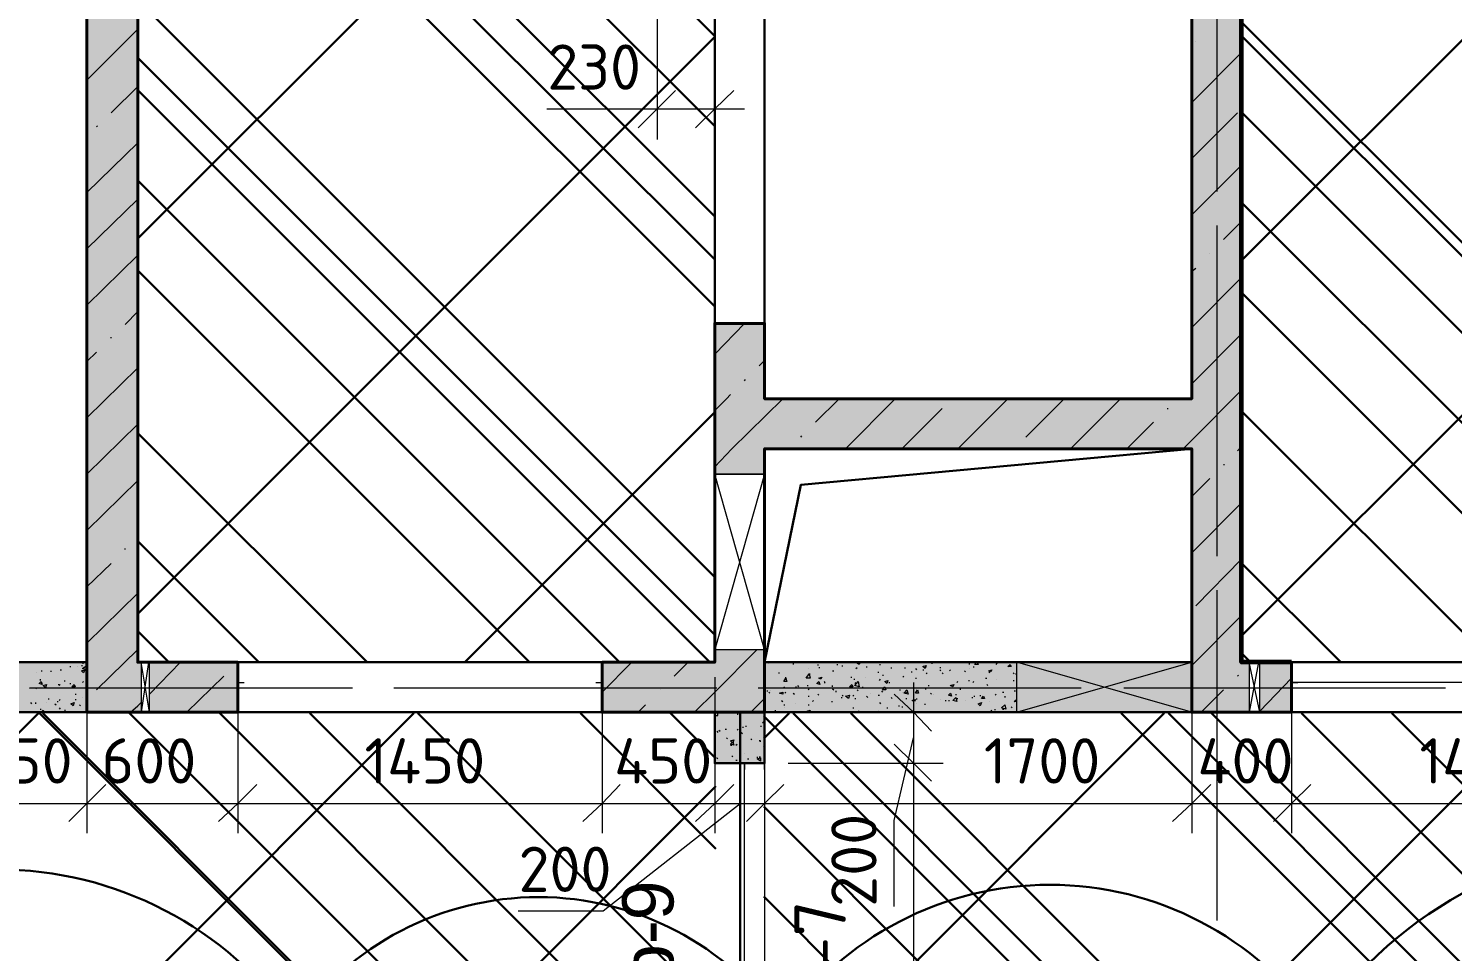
# Model space of a CAD drawing. Header units: millimetres. Extents: x -84737 to 172119, y -43083 to 59399.
# Drawn here: x 119569 to 125243, y 45395 to 49072 of the extents above; entities that cross this region are included whole.
import ezdxf

# ---------------------------------------------------------------- set-up
doc = ezdxf.new("R2010")
doc.units = ezdxf.units.MM
for name, color, linetype, lineweight in [('11) Плинтус ПЛ-2', 70, 'Continuous', 30), ('17) Краска СТ-3.1 стена', 6, 'Continuous', 60), ('19) Краска ПТ-5 потолок', 161, 'Continuous', 30), ('20) Шпакл. баз. фин Стена', 40, 'Continuous', 60), ('22) Шпакл. баз. фин. Потолок', 102, 'Continuous', 30), ('3) Плинутс ПЛ-1', 6, 'Continuous', 30), ('5) Затарка материала', 160, 'Continuous', 30), ('6) Уборка мусора', 20, 'Continuous', 30)]:
    doc.layers.add(name, color=color, linetype=linetype, lineweight=lineweight)
doc.layers.add('PDF _Геометрия', color=7, linetype='Continuous')
doc.layers.add('PDF _Текст', color=7, linetype='Continuous')
doc.layers.add('PDF _Сплошная заливка', color=7, linetype='Continuous', true_color=0xffffff)
doc.styles.add('PDF GOSTCommon', font='arial.ttf')
doc.styles.add('PDF ISOCPEUR', font='isocpeur.ttf')

msp = doc.modelspace()

# ---------------------------------------------------------------- hatches: boundary and pattern name
at = {"layer": '19) Краска ПТ-5 потолок'}
h = msp.add_hatch(dxfattribs=at)
h.set_pattern_fill('ANSI34', color=256, scale=80, angle=90)
h.paths.add_polyline_path([(126904.9, 53844.8), (124403.2, 53844.8), (124403.2, 50445.6), (124403.2, 46547), (126904.9, 46547)])
h = msp.add_hatch(dxfattribs=at)
h.set_pattern_fill('ANSI34', color=256, scale=80, angle=90)
h.paths.add_polyline_path([(122075, 50246.7), (120005, 50246.7), (120005, 46547), (122303.6, 46547), (122303.6, 49264.6), (122075, 49264.6)])
h = msp.add_hatch(dxfattribs=at)
h.set_pattern_fill('ANSI34', color=256, scale=80, angle=90)
h.paths.add_polyline_path([(109621.7, 46343.9), (98001.6, 46343.9), (98001.6, 44426.3), (100380.7, 44426.3), (100380.7, 43846.3), (109621.7, 43846.3)])
h.paths.add_polyline_path([(114379.8, 46343.9), (112098.1, 46343.9), (109621.7, 46343.9), (109621.7, 42847.3), (114379.8, 42847.3)])
h.paths.add_polyline_path([(122308.6, 46343.9), (114379.8, 46343.9), (114379.8, 43846.3), (122308.6, 43846.3)])
h.paths.add_polyline_path([(114802.6, 49046.7), (112098.1, 49044.7), (112098.1, 46343.9), (114802.6, 46345.9)])
h.paths.add_polyline_path([(133652.4, 46343.9), (127578.9, 46343.9), (122499.1, 46343.9), (122499.1, 43846.3), (133652.4, 43846.3)])
h.paths.add_polyline_path([(129055.3, 48363.1), (129052, 48363.1), (129052, 49044.7), (127578.9, 49044.7), (127578.9, 46343.9), (129055.3, 46343.9)])
at = {"layer": '22) Шпакл. баз. фин. Потолок'}
h = msp.add_hatch(dxfattribs=at)
h.set_pattern_fill('ANSI37', color=256, scale=333)
h.paths.add_polyline_path([(126904.9, 53844.8), (124403.2, 53844.8), (124403.2, 50445.6), (124403.2, 46547), (126904.9, 46547)])
h = msp.add_hatch(dxfattribs=at)
h.set_pattern_fill('ANSI37', color=256, scale=333)
h.paths.add_polyline_path([(122075, 50246.7), (120005, 50246.7), (120005, 46547), (122303.6, 46547), (122303.6, 49264.6), (122075, 49264.6)])
h = msp.add_hatch(dxfattribs=at)
h.set_pattern_fill('ANSI37', color=256, scale=333)
h.paths.add_polyline_path([(109621.7, 46343.9), (98001.6, 46343.9), (98001.6, 44426.3), (100380.7, 44426.3), (100380.7, 43846.3), (109621.7, 43846.3)])
h.paths.add_polyline_path([(114379.8, 46343.9), (112098.1, 46343.9), (109621.7, 46343.9), (109621.7, 42847.3), (114379.8, 42847.3)])
h.paths.add_polyline_path([(122308.6, 46343.9), (114379.8, 46343.9), (114379.8, 43846.3), (122308.6, 43846.3)])
h.paths.add_polyline_path([(114802.6, 49046.7), (112098.1, 49044.7), (112098.1, 46343.9), (114802.6, 46345.9)])
h.paths.add_polyline_path([(133652.4, 46343.9), (127578.9, 46343.9), (122499.1, 46343.9), (122499.1, 43846.3), (133652.4, 43846.3)])
h.paths.add_polyline_path([(129055.3, 48363.1), (129052, 48363.1), (129052, 49044.7), (127578.9, 49044.7), (127578.9, 46343.9), (129055.3, 46343.9)])
at = {"layer": 'PDF _Сплошная заливка', "transparency": 33554559}
h = msp.add_hatch(color=256, dxfattribs=at)
h.paths.add_polyline_path([(122303.6, 49247.7), (122502.5, 49247.7), (122502.5, 50445.6), (122303.6, 50445.6)])
h.paths.add_polyline_path([(122502.5, 47897.3), (122303.6, 47897.3), (122303.6, 47596.8), (122502.5, 47596.8)])
h = msp.add_hatch(color=256, dxfattribs=at)
h.paths.add_polyline_path([(122303.6, 47296.3), (122502.5, 47296.3), (122502.5, 47397.8), (122303.6, 47397.8)])
h.paths.add_polyline_path([(122502.5, 46597.8), (122303.6, 46597.8), (122303.6, 46348), (122502.5, 46348)])
h = msp.add_hatch(color=256, dxfattribs=at)
h.paths.add_polyline_path([(118303.4, 46348), (118303.4, 46547), (118104.4, 46547), (118104.4, 46348)])
h.paths.add_polyline_path([(119255.8, 46547), (119255.8, 46348), (119801.9, 46348), (119801.9, 46547)])
h = msp.add_hatch(color=256, dxfattribs=at)
h.paths.add_polyline_path([(120017.7, 46348), (120017.7, 46547), (120005, 46547), (120005, 46348)])
h.paths.add_polyline_path([(121854.9, 46547), (121854.9, 46348), (122303.6, 46348), (122303.6, 46547)])
h.paths.add_polyline_path([(120403, 46348), (120403, 46547), (120051.6, 46547), (120051.6, 46348)])
h = msp.add_hatch(color=256, dxfattribs=at)
h.paths.add_polyline_path([(124432.8, 46348), (124432.8, 46547), (124403.2, 46547), (124403.2, 46348)])
h.paths.add_polyline_path([(126054.1, 46547), (126054.1, 46348), (127103.9, 46348), (127103.9, 46547)])
h.paths.add_polyline_path([(124602.1, 46348), (124602.1, 46547), (124475.2, 46547), (124475.2, 46348)])
h = msp.add_hatch(color=256, dxfattribs=at)
h.paths.add_polyline_path([(122303.6, 46144.9), (122502.5, 46144.9), (122502.5, 46348), (122303.6, 46348)])
h.paths.add_polyline_path([(122502.5, 44045.3), (122303.6, 44045.3), (122303.6, 43846.3), (122502.5, 43846.3)])

# ---------------------------------------------------------------- linework, layer by layer
at = {"layer": '11) Плинтус ПЛ-2'}
for points in [[(119255.8, 46348), (120403, 46348)], [(121854.9, 46348), (122303.6, 46348), (122303.6, 46144.9)]]:
    msp.add_lwpolyline(points, dxfattribs=at)
at = {"layer": '17) Краска СТ-3.1 стена'}
msp.add_lwpolyline([(124602.1, 46547), (124403.2, 46547), (124403.2, 50445.6), (122705.7, 50445.6)], dxfattribs=at)
at = {"layer": '19) Краска ПТ-5 потолок'}
for points in [[(124403.2, 46547), (126904.9, 46547), (126904.9, 53844.8), (124403.2, 53844.8)], [(120005, 46547), (122303.6, 46547), (122303.6, 50246.7), (120005, 50246.7)]]:
    msp.add_lwpolyline(points, close=True, dxfattribs=at)
at = {"layer": '20) Шпакл. баз. фин Стена'}
msp.add_lwpolyline([(124602.1, 46547), (124403.2, 46547), (124403.2, 50445.6), (122705.7, 50445.6)], dxfattribs=at)
at = {"layer": '3) Плинутс ПЛ-1'}
msp.add_lwpolyline([(124602.1, 46547), (124403.2, 46547), (124403.2, 50445.6), (122705.7, 50445.6)], dxfattribs=at)
at = {"layer": '5) Затарка материала'}
msp.add_lwpolyline([(99314.4, 44378, -0.520567), (101734.5, 45105.5, -0.520567), (105003.6, 45105.5, -0.520567), (107528.6, 45105.5, -0.520567), (111004.1, 45105.5, -0.520567), (113012.9, 45105.5, -0.520567), (116458.1, 45105.5, -0.520567), (118261.5, 45105.5, -0.520567), (120629.8, 45105.5, -0.520567), (122573.5, 45105.5, -0.520567), (124704.9, 45105.5, -0.520567), (127548, 45105.5, -0.520567), (129496.9, 45105.5, -0.520567), (131290, 44387.5, -0.520567), (128035.9, 44378, -0.520567), (125237.2, 44378, -0.520567), (122806.5, 44378, -0.520567), (120407, 44378, -0.520567), (117337.7, 44378, -0.520567), (113939.2, 44378, -0.520567), (110412, 44378, -0.520567), (107609.1, 44378, -0.520567), (104462.1, 44378, -0.520567), (101592.8, 44378, -0.520567)], format="xyb", close=True, dxfattribs=at)
at = {"layer": '6) Уборка мусора'}
msp.add_lwpolyline([(99314.4, 44378, -0.520567), (101734.5, 45105.5, -0.520567), (105003.6, 45105.5, -0.520567), (107528.6, 45105.5, -0.520567), (111004.1, 45105.5, -0.520567), (113012.9, 45105.5, -0.520567), (116458.1, 45105.5, -0.520567), (118261.5, 45105.5, -0.520567), (120629.8, 45105.5, -0.520567), (122573.5, 45105.5, -0.520567), (124704.9, 45105.5, -0.520567), (127548, 45105.5, -0.520567), (129496.9, 45105.5, -0.520567), (131290, 44387.5, -0.520567), (128035.9, 44378, -0.520567), (125237.2, 44378, -0.520567), (122806.5, 44378, -0.520567), (120407, 44378, -0.520567), (117337.7, 44378, -0.520567), (113939.2, 44378, -0.520567), (110412, 44378, -0.520567), (107609.1, 44378, -0.520567), (104462.1, 44378, -0.520567), (101592.8, 44378, -0.520567)], format="xyb", close=True, dxfattribs=at)
at = {"layer": 'PDF _Геометрия', "lineweight": 30}
for points in [[(122705.7, 50991.7), (122705.7, 50445.6), (124403.2, 50445.6), (124403.2, 46547)], [(118404.9, 46547), (119801.9, 46547), (119801.9, 50246.7)], [(120005, 50246.7), (120005, 46547), (120017.7, 46547)], [(122303.6, 47609.5), (122303.6, 47897.3), (122502.5, 47897.3), (122502.5, 49247.7), (122303.6, 49247.7), (122303.6, 49264.6), (122075, 49264.6), (122075, 50246.7)], [(122303.6, 46348), (114802.6, 46348), (114802.6, 49044.5)], [(121854.9, 46547), (122303.6, 46547), (122303.6, 47397.8)], [(124204.2, 46547), (122502.5, 46547), (122646.5, 47253.9), (124204.2, 47397.8), (122502.5, 47397.8)], [(122303.6, 46597.8), (122303.6, 47296.3)], [(122502.5, 47296.3), (122502.5, 46597.8)], [(120051.6, 46547), (120403, 46547)], [(120504.5, 46547), (121753.3, 46547)], [(127582.2, 46576.6), (127582.2, 46348), (122502.5, 46348)], [(124703.7, 46547), (125863.6, 46547)], [(122405.2, 46348), (122405.2, 43846.3)]]:
    msp.add_lwpolyline(points, dxfattribs=at)
at = {"layer": 'PDF _Геометрия', "lineweight": 40}
for points in [[(119801.9, 50246.7), (119801.9, 46348), (120005, 46348), (120403, 46348), (120403, 46547), (120005, 46547), (120005, 50246.7)], [(124204.2, 50246.7), (124204.2, 47596.8), (122502.5, 47596.8), (122502.5, 47897.3), (122303.6, 47897.3), (122303.6, 47596.8), (122303.6, 47397.8), (122303.6, 46547), (121854.9, 46547), (121854.9, 46348), (122303.6, 46348), (122502.5, 46348), (122502.5, 47397.8), (124204.2, 47397.8), (124204.2, 46348), (124403.2, 46348), (124602.1, 46348), (124602.1, 46547), (124403.2, 46547), (124403.2, 47397.8), (124403.2, 50246.7)]]:
    msp.add_lwpolyline(points, dxfattribs=at)
at = {"layer": 'PDF _Геометрия', "color": 253, "lineweight": 30, "true_color": 0xaaaaaa}
for points in [[(124204.2, 50246.7), (124204.2, 47596.8), (122502.5, 47596.8), (122502.5, 47609.5)], [(122502.5, 47397.8), (124204.2, 47397.8)], [(124204.2, 46547), (122502.5, 46547)]]:
    msp.add_lwpolyline(points, dxfattribs=at)
at = {"layer": 'PDF _Геометрия', "lineweight": 9}
for points in [[(124305.8, 48739.7), (124305.8, 49738.7)], [(124305.8, 48422.2), (124305.8, 49425.5)], [(122075, 49251.9), (122075, 48752.4), (122075, 48629.7)], [(122303.6, 49251.9), (122303.6, 48752.4), (122303.6, 48629.7)], [(119801.9, 48866.7), (120005, 49069.9)], [(124204.2, 48777.8), (124403.2, 48976.8)], [(124221.2, 49019.1), (124221.2, 49019.1)], [(119899.2, 48735.5), (120005, 48841.3)], [(121634.8, 48752.4), (121977.6, 48752.4), (122189.3, 48752.4)], [(121952.2, 48752.4), (122422.1, 48752.4)], [(119840, 48680.5), (119844.2, 48684.7)], [(124204.2, 48553.5), (124386.3, 48735.5)], [(119801.9, 48418), (120005, 48617)], [(124204.2, 48329.1), (124403.2, 48528.1)], [(124305.8, 48485.7), (124305.8, 48540.8)], [(119801.9, 48193.7), (120005, 48392.6)], [(124305.8, 47287.8), (124305.8, 48286.8)], [(124331.2, 48231.8), (124403.2, 48303.7)], [(124276.2, 48176.7), (124276.2, 48176.7)], [(124305.8, 48172.5), (124305.8, 48223.3)], [(119801.9, 47969.3), (120005, 48168.3)], [(124204.2, 48104.8), (124221.2, 48117.5)], [(124204.2, 47880.4), (124403.2, 48079.4)], [(124305.8, 46970.3), (124305.8, 47969.3)], [(119954.2, 47893.1), (120005, 47943.9)], [(122303.6, 47774.6), (122422.1, 47897.3)], [(119899.2, 47838.1), (119899.2, 47842.3)], [(124204.2, 47656.1), (124403.2, 47855)], [(119801.9, 47745), (119840, 47783.1)], [(119801.9, 47520.6), (120005, 47719.6)], [(122481.4, 47728), (122502.5, 47749.2)], [(122422.1, 47668.8), (122426.4, 47673)], [(122303.6, 47550.2), (122350.2, 47596.8), (122367.1, 47613.7)], [(124170.4, 47397.8), (124204.2, 47431.7), (124403.2, 47630.7)], [(122303.6, 47325.9), (122371.3, 47397.8), (122574.5, 47596.8)], [(122705.7, 47503.7), (122798.9, 47596.8)], [(122824.3, 47397.8), (123023.2, 47596.8)], [(123048.6, 47397.8), (123209.5, 47558.7)], [(123273, 47397.8), (123471.9, 47596.8)], [(123543.9, 47444.4), (123696.3, 47596.8)], [(123721.7, 47397.8), (123920.6, 47596.8)], [(124106.9, 47558.7), (124111.1, 47558.7)], [(119801.9, 47296.3), (120005, 47495.2)], [(123946, 47397.8), (124051.8, 47503.7)], [(122646.5, 47444.4), (122650.7, 47448.6)], [(124386.3, 47389.4), (124394.7, 47397.8), (124403.2, 47406.3)], [(124331.2, 47334.4), (124335.5, 47334.4)], [(119801.9, 47071.9), (120005, 47270.9)], [(122498.3, 47296.3), (122502.5, 47300.5)], [(124204.2, 47207.4), (124276.2, 47279.3)], [(124204.2, 46983), (124403.2, 47182)], [(124305.8, 47033.8), (124305.8, 47088.8)], [(119954.2, 46995.7), (119954.2, 46999.9)], [(119801.9, 46847.5), (119899.2, 46940.7)], [(124221.2, 46771.4), (124403.2, 46957.6)], [(119801.9, 46623.2), (120005, 46822.2)], [(124305.8, 45835.8), (124305.8, 46834.8)], [(124305.8, 46716.3), (124305.8, 46771.4)], [(124204.2, 46534.3), (124403.2, 46733.3)], [(119840, 46436.9), (120005, 46597.8)], [(122223.2, 46348), (122303.6, 46428.5), (122472.9, 46597.8)], [(119691.8, 46547), (119691.8, 46547)], [(119734.1, 46530.1), (119738.4, 46530.1)], [(119763.8, 46530.1), (119763.8, 46530.1)], [(119780.7, 46534.3), (119784.9, 46534.3)], [(119784.9, 46542.8), (119789.2, 46542.8)], [(119789.2, 46530.1), (119789.2, 46530.1)], [(120051.6, 46348), (120017.7, 46547)], [(120047.4, 46547), (120017.7, 46348)], [(120051.6, 46420), (120174.4, 46547)], [(121854.9, 46428.5), (121973.4, 46547)], [(122142.7, 46492), (122197.8, 46547)], [(122515.2, 46547), (122519.5, 46542.8)], [(122536.4, 46542.8), (122536.4, 46542.8)], [(122616.8, 46542.8), (122616.8, 46538.5)], [(122714.2, 46538.5), (122714.2, 46534.3)], [(122790.4, 46538.5), (122794.6, 46538.5)], [(122811.6, 46534.3), (122811.6, 46530.1)], [(122883.5, 46547), (122879.3, 46538.5), (122870.8, 46542.8), (122879.3, 46547)], [(122908.9, 46530.1), (122908.9, 46525.8)], [(122959.7, 46538.5), (122963.9, 46538.5)], [(123167.1, 46542.8), (123171.4, 46542.8)], [(123319.5, 46538.5), (123319.5, 46542.8)], [(123336.5, 46525.8), (123336.5, 46530.1)], [(123349.2, 46547), (123353.4, 46538.5), (123340.7, 46538.5), (123344.9, 46547)], [(123425.4, 46538.5), (123429.6, 46542.8)], [(123425.4, 46538.5), (123425.4, 46538.5)], [(124475.2, 46348), (124432.8, 46547)], [(124470.9, 46547), (124432.8, 46348)], [(119602.9, 46504.7), (119602.9, 46504.7)], [(119615.6, 46479.3), (119615.6, 46475)], [(119619.8, 46513.1), (119624.1, 46513.1)], [(119657.9, 46513.1), (119657.9, 46508.9)], [(119696, 46517.4), (119700.3, 46517.4)], [(119713, 46475), (119713, 46470.8)], [(119801.9, 46487.7), (119801.9, 45984), (119801.9, 45865.5)], [(120199.8, 46348), (120347.9, 46492)], [(120403, 46487.7), (120403, 45984), (120403, 45865.5)], [(121854.9, 46487.7), (121854.9, 45984), (121854.9, 45865.5)], [(122303.6, 46487.7), (122303.6, 45984), (122303.6, 45865.5)], [(122502.5, 46487.7), (122502.5, 45984), (122502.5, 45865.5)], [(122557.6, 46504.7), (122561.8, 46504.7)], [(122587.2, 46483.5), (122587.2, 46487.7)], [(122676.1, 46521.6), (122676.1, 46521.6)], [(122680.3, 46500.4), (122684.6, 46500.4)], [(122718.4, 46525.8), (122722.7, 46525.8)], [(122773.5, 46513.1), (122777.7, 46513.1)], [(122845.4, 46487.7), (122849.7, 46487.7)], [(122858.1, 46479.3), (122862.4, 46479.3)], [(122866.6, 46521.6), (122870.8, 46525.8)], [(122904.7, 46487.7), (122904.7, 46487.7)], [(122955.5, 46508.9), (122955.5, 46504.7)], [(122959.7, 46475), (122963.9, 46479.3)], [(122972.4, 46496.2), (122976.6, 46496.2)], [(123006.3, 46525.8), (123006.3, 46521.6)], [(123052.8, 46487.7), (123057.1, 46492)], [(123061.3, 46525.8), (123061.3, 46521.6)], [(123086.7, 46508.9), (123090.9, 46508.9)], [(123103.6, 46521.6), (123107.9, 46517.4)], [(123103.6, 46483.5), (123107.9, 46483.5)], [(123133.3, 46517.4), (123137.5, 46517.4)], [(123146, 46500.4), (123150.2, 46504.7)], [(123201, 46525.8), (123205.2, 46525.8)], [(123201, 46517.4), (123205.2, 46513.1)], [(123209.5, 46504.7), (123213.7, 46500.4)], [(123239.1, 46513.1), (123243.3, 46517.4)], [(123298.4, 46513.1), (123302.6, 46508.9)], [(123315.3, 46475), (123319.5, 46475)], [(123319.5, 46521.6), (123319.5, 46521.6)], [(123383, 46483.5), (123387.3, 46483.5)], [(123395.7, 46508.9), (123400, 46504.7)], [(123425.4, 46479.3), (123425.4, 46479.3)], [(123493.1, 46504.7), (123497.3, 46500.4)], [(123493.1, 46475), (123497.3, 46475)], [(123501.5, 46500.4), (123505.8, 46500.4)], [(124204.2, 46487.7), (124204.2, 45984), (124204.2, 45865.5)], [(124305.8, 45518.4), (124305.8, 46517.4)], [(124386.3, 46492), (124390.5, 46496.2)], [(124475.2, 46352.3), (124602.1, 46483.5)], [(124602.1, 46487.7), (124602.1, 45984), (124602.1, 45865.5)], [(119573.3, 46445.4), (120572.3, 46445.4)], [(119573.3, 46441.2), (119573.3, 46441.2)], [(119598.7, 46441.2), (119602.9, 46445.4)], [(119607.1, 46445.4), (119657.9, 46445.4)], [(119687.6, 46458.1), (119691.8, 46458.1)], [(119691.8, 46453.9), (119696, 46458.1)], [(119734.1, 46462.3), (119738.4, 46462.3)], [(119755.3, 46420), (119759.5, 46420)], [(119784.9, 46466.6), (119789.2, 46470.8)], [(119801.9, 46470.8), (119801.9, 46470.8)], [(119856.9, 46445.4), (120860.1, 46445.4)], [(120771.2, 46445.4), (120826.3, 46445.4)], [(121025.2, 46445.4), (122024.2, 46445.4)], [(121059.1, 46445.4), (121109.9, 46445.4)], [(121313.1, 46445.4), (122312.1, 46445.4)], [(122087.7, 46436.9), (122087.7, 46436.9)], [(122227.4, 46445.4), (122278.2, 46445.4)], [(122477.1, 46445.4), (123480.4, 46445.4)], [(122511, 46445.4), (122566, 46445.4)], [(122511, 46432.7), (122515.2, 46432.7)], [(122519.5, 46428.5), (122523.7, 46424.2)], [(122527.9, 46432.7), (122527.9, 46432.7)], [(122578.7, 46449.6), (122583, 46445.4)], [(122583, 46424.2), (122587.2, 46428.5)], [(122616.8, 46424.2), (122621.1, 46420)], [(122625.3, 46449.6), (122629.5, 46449.6)], [(122633.8, 46453.9), (122638, 46449.6)], [(122671.9, 46453.9), (122676.1, 46453.9)], [(122676.1, 46436.9), (122680.3, 46441.2), (122676.1, 46445.4)], [(122714.2, 46420), (122718.4, 46415.8)], [(122739.6, 46466.6), (122743.8, 46466.6), (122739.6, 46470.8)], [(122765, 46445.4), (123764, 46445.4)], [(122773.5, 46449.6), (122773.5, 46453.9)], [(122773.5, 46441.2), (122777.7, 46436.9)], [(122786.2, 46432.7), (122786.2, 46428.5)], [(122811.6, 46415.8), (122815.8, 46411.5)], [(122853.9, 46411.5), (122858.1, 46415.8)], [(122862.4, 46462.3), (122866.6, 46466.6)], [(122870.8, 46436.9), (122875.1, 46432.7)], [(122892, 46449.6), (122892, 46445.4)], [(122925.9, 46424.2), (122925.9, 46424.2)], [(122955.5, 46415.8), (122959.7, 46415.8)], [(122968.2, 46432.7), (122972.4, 46428.5)], [(122997.8, 46466.6), (123002, 46466.6)], [(123040.1, 46436.9), (123044.4, 46436.9)], [(123052.8, 46428.5), (123052.8, 46428.5)], [(123065.5, 46428.5), (123069.8, 46424.2)], [(123086.7, 46445.4), (123086.7, 46445.4)], [(123095.2, 46466.6), (123095.2, 46144.9), (123095.2, 44045.3), (123095.2, 43727.8)], [(123141.7, 46441.2), (123146, 46441.2)], [(123154.4, 46453.9), (123158.7, 46453.9)], [(123162.9, 46424.2), (123167.1, 46420)], [(123175.6, 46420), (123175.6, 46420)], [(123239.1, 46453.9), (123239.1, 46453.9)], [(123264.5, 46420), (123264.5, 46415.8)], [(123268.7, 46466.6), (123273, 46470.8)], [(123281.4, 46441.2), (123281.4, 46436.9)], [(123332.2, 46466.6), (123336.5, 46470.8)], [(123361.9, 46415.8), (123361.9, 46411.5)], [(123387.3, 46458.1), (123391.5, 46453.9)], [(123421.1, 46415.8), (123425.4, 46420)], [(123450.8, 46428.5), (123455, 46428.5)], [(123497.3, 46432.7), (123501.5, 46432.7)], [(123679.3, 46445.4), (123730.1, 46445.4)], [(123933.3, 46445.4), (124932.3, 46445.4)], [(123963, 46445.4), (124018, 46445.4)], [(124216.9, 46445.4), (125215.9, 46445.4)], [(124242.3, 46348), (124331.2, 46436.9)], [(125131.3, 46445.4), (125186.3, 46445.4)], [(119577.5, 46386.1), (119581.7, 46381.9)], [(119598.7, 46381.9), (119598.7, 46386.1)], [(119615.6, 46360.7), (119619.8, 46360.7)], [(119641, 46386.1), (119641, 46386.1)], [(119649.5, 46403.1), (119649.5, 46398.8)], [(119674.9, 46381.9), (119679.1, 46377.7)], [(119683.3, 46390.4), (119687.6, 46390.4)], [(119691.8, 46394.6), (119696, 46398.8)], [(119691.8, 46365), (119696, 46360.7)], [(119755.3, 46398.8), (119759.5, 46398.8)], [(119772.2, 46377.7), (119776.5, 46373.4)], [(119784.9, 46407.3), (119784.9, 46407.3)], [(119797.6, 46381.9), (119801.9, 46377.7)], [(119975.4, 46348), (120005, 46373.4), (120017.7, 46386.1)], [(121998.8, 46348), (122028.4, 46377.7)], [(122447.5, 46348), (122502.5, 46403.1)], [(122570.3, 46394.6), (122574.5, 46390.4)], [(122578.7, 46377.7), (122583, 46377.7)], [(122583, 46365), (122583, 46365)], [(122625.3, 46381.9), (122625.3, 46381.9)], [(122676.1, 46411.5), (122680.3, 46411.5)], [(122676.1, 46377.7), (122680.3, 46377.7)], [(122693, 46390.4), (122697.3, 46394.6)], [(122769.2, 46390.4), (122773.5, 46390.4)], [(122807.3, 46407.3), (122811.6, 46407.3)], [(122853.9, 46365), (122858.1, 46365)], [(122862.4, 46403.1), (122866.6, 46403.1)], [(122908.9, 46411.5), (122913.2, 46407.3)], [(122959.7, 46386.1), (122963.9, 46381.9)], [(122989.3, 46365), (122993.6, 46365)], [(123006.3, 46407.3), (123010.5, 46403.1)], [(123035.9, 46373.4), (123040.1, 46373.4)], [(123048.6, 46369.2), (123052.8, 46369.2)], [(123065.5, 46403.1), (123069.8, 46403.1)], [(123107.9, 46403.1), (123107.9, 46398.8)], [(123107.9, 46381.9), (123107.9, 46381.9)], [(123141.7, 46377.7), (123141.7, 46381.9)], [(123205.2, 46398.8), (123205.2, 46398.8)], [(123222.2, 46394.6), (123226.4, 46394.6)], [(123234.9, 46394.6), (123239.1, 46394.6)], [(123268.7, 46403.1), (123273, 46403.1)], [(123302.6, 46394.6), (123302.6, 46394.6)], [(123328, 46407.3), (123332.2, 46407.3)], [(123336.5, 46411.5), (123340.7, 46411.5)], [(123400, 46390.4), (123400, 46390.4)], [(123421.1, 46356.5), (123421.1, 46360.7)], [(123450.8, 46360.7), (123455, 46360.7)], [(123459.2, 46411.5), (123459.2, 46407.3)], [(123484.6, 46369.2), (123488.8, 46365)], [(123505.8, 46390.4), (123497.3, 46390.4), (123505.8, 46398.8)], [(123497.3, 46386.1), (123497.3, 46386.1)], [(119619.8, 46348), (119628.3, 46356.5), (119632.5, 46348)], [(119713, 46356.5), (119717.2, 46356.5)], [(119780.7, 46348), (119784.9, 46348)], [(122303.6, 46339.6), (122307.8, 46348)], [(122303.6, 46335.3), (122316.3, 46335.3), (122316.3, 46348)], [(122392.5, 46339.6), (122396.7, 46339.6)], [(122485.6, 46348), (122485.6, 46343.8), (122472.9, 46343.8), (122472.9, 46348)], [(122502.5, 46305.7), (122494.1, 46305.7), (122502.5, 46314.2)], [(122544.9, 46356.5), (122544.9, 46352.3)], [(122642.2, 46352.3), (122642.2, 46348)], [(122739.6, 46348), (122739.6, 46348)], [(122748.1, 46348), (122748.1, 46348)], [(122875.1, 46352.3), (122879.3, 46352.3)], [(122955.5, 46356.5), (122955.5, 46356.5)], [(123594.7, 46348), (123095.2, 46348), (122972.4, 46348)], [(123328, 46348), (123332.2, 46348)], [(123378.8, 46348), (123383, 46348)], [(123404.2, 46352.3), (123408.4, 46356.5)], [(122312.1, 46271.9), (122316.3, 46267.6)], [(122320.5, 46276.1), (122324.8, 46271.9)], [(122345.9, 46280.3), (122350.2, 46280.3)], [(122350.2, 46246.5), (122354.4, 46242.2)], [(122392.5, 46276.1), (122396.7, 46280.3)], [(122409.4, 46267.6), (122413.7, 46263.4)], [(122413.7, 46288.8), (122417.9, 46288.8)], [(122426.4, 46293), (122430.6, 46293)], [(122485.6, 46293), (122489.8, 46293)], [(123019, 45573.4), (123019, 45916.3), (123095.2, 46246.5)], [(122367.1, 46216.8), (122371.3, 46216.8)], [(122388.3, 46216.8), (122392.5, 46221.1)], [(122447.5, 46242.2), (122451.7, 46238)], [(122485.6, 46229.5), (122485.6, 46233.8), (122481.4, 46233.8)], [(122502.5, 46208.4), (122498.3, 46208.4), (122502.5, 46212.6)], [(122312.1, 46166), (122316.3, 46161.8)], [(122320.5, 46144.9), (122320.5, 46144.9)], [(122371.3, 46174.5), (122375.6, 46170.3)], [(122388.3, 46157.6), (122392.5, 46157.6)], [(122422.1, 46183), (122422.1, 46183)], [(122434.8, 46161.8), (122439.1, 46161.8)], [(122472.9, 46170.3), (122472.9, 46166)], [(122481.4, 46170.3), (122485.6, 46170.3)], [(122481.4, 46166), (122481.4, 46166)], [(122595.7, 46144.9), (123095.2, 46144.9), (123213.7, 46144.9)], [(119133, 45984), (119801.9, 45984), (120403, 45984), (121854.9, 45984), (122303.6, 45984), (122502.5, 45984), (124204.2, 45984), (124602.1, 45984), (126054.1, 45984), (127103.9, 45984), (127582.2, 45984), (129055.3, 45984), (129686, 45984), (130634.2, 45984), (131205.7, 45984), (132153.9, 45984), (132352.9, 45984), (133775.2, 45984)], [(121520.5, 45556.5), (121859.1, 45556.5), (122405.2, 45984)], [(124305.8, 45581.9), (124305.8, 45632.7)]]:
    msp.add_lwpolyline(points, dxfattribs=at)
at = {"layer": 'PDF _Геометрия', "lineweight": 20}
for points in [[(122147, 48824.4), (122075, 48752.4), (121998.8, 48676.2)], [(122379.8, 48824.4), (122303.6, 48752.4), (122227.4, 48676.2)], [(123167.1, 46271.9), (123095.2, 46348), (123019, 46420)], [(123167.1, 46072.9), (123095.2, 46144.9), (123019, 46221.1)], [(119878.1, 46060.2), (119801.9, 45984), (119729.9, 45912)], [(120479.1, 46060.2), (120403, 45984), (120326.8, 45912)], [(121926.9, 46060.2), (121854.9, 45984), (121778.7, 45912)], [(122379.8, 46060.2), (122303.6, 45984), (122227.4, 45912)], [(122578.7, 46060.2), (122502.5, 45984), (122430.6, 45912)], [(124280.4, 46060.2), (124204.2, 45984), (124128, 45912)], [(124678.3, 46060.2), (124602.1, 45984), (124530.2, 45912)]]:
    msp.add_lwpolyline(points, dxfattribs=at)
at = {"layer": 'PDF _Геометрия', "lineweight": 9}
for points in [[(122303.6, 47296.3), (122502.5, 47296.3), (122303.6, 46597.8), (122502.5, 46597.8)], [(122502.5, 46597.8), (122502.5, 47296.3), (122303.6, 47296.3), (122303.6, 46597.8)], [(119801.9, 46517.4), (119784.9, 46521.6), (119801.9, 46534.3)], [(123146, 46534.3), (123141.7, 46521.6), (123133.3, 46530.1)], [(123480.4, 46538.5), (123484.6, 46530.1), (123471.9, 46530.1)], [(124204.2, 46547), (124204.2, 46348), (123505.8, 46547), (123505.8, 46348)], [(123505.8, 46348), (124204.2, 46348), (124204.2, 46547), (123505.8, 46547)], [(119793.4, 46517.4), (119789.2, 46504.7), (119780.7, 46513.1)], [(122587.2, 46483.5), (122591.4, 46470.8), (122578.7, 46470.8)], [(122684.6, 46483.5), (122667.6, 46483.5), (122680.3, 46500.4)], [(122731.1, 46487.7), (122726.9, 46479.3), (122718.4, 46483.5)], [(122993.6, 46475), (122989.3, 46462.3), (122980.9, 46470.8)], [(123408.4, 46517.4), (123404.2, 46508.9), (123395.7, 46513.1)], [(119619.8, 46470.8), (119624.1, 46458.1), (119611.4, 46462.3)], [(119641, 46458.1), (119636.8, 46445.4), (119628.3, 46453.9)], [(119751.1, 46458.1), (119755.3, 46449.6), (119742.6, 46449.6)], [(122574.5, 46428.5), (122574.5, 46420), (122561.8, 46424.2)], [(122718.4, 46470.8), (122722.7, 46458.1), (122710, 46462.3)], [(122841.2, 46415.8), (122837, 46403.1), (122824.3, 46411.5)], [(122849.7, 46458.1), (122853.9, 46449.6), (122841.2, 46449.6)], [(122879.3, 46449.6), (122862.4, 46453.9), (122875.1, 46470.8)], [(122980.9, 46449.6), (122985.1, 46436.9), (122972.4, 46436.9)], [(123074, 46420), (123057.1, 46424.2), (123069.8, 46436.9)], [(123112.1, 46436.9), (123116.3, 46424.2), (123103.6, 46424.2)], [(123243.3, 46424.2), (123247.6, 46411.5), (123234.9, 46415.8)], [(123256, 46458.1), (123251.8, 46449.6), (123243.3, 46453.9)], [(119751.1, 46386.1), (119746.8, 46373.4), (119738.4, 46381.9)], [(123103.6, 46398.8), (123099.4, 46390.4), (123090.9, 46394.6)], [(123268.7, 46390.4), (123251.8, 46394.6), (123264.5, 46407.3)], [(123366.1, 46386.1), (123361.9, 46373.4), (123353.4, 46381.9)], [(123374.6, 46411.5), (123378.8, 46403.1), (123366.1, 46403.1)], [(123463.5, 46360.7), (123446.5, 46365), (123459.2, 46377.7)], [(122684.6, 46356.5), (122680.3, 46348), (122671.9, 46352.3)], [(122379.8, 46238), (122375.6, 46225.3), (122367.1, 46233.8)], [(122375.6, 46229.5), (122379.8, 46216.8), (122367.1, 46221.1)], [(122485.6, 46166), (122485.6, 46153.3), (122472.9, 46161.8)]]:
    msp.add_lwpolyline(points, close=True, dxfattribs=at)
at = {"layer": 'PDF _Геометрия', "lineweight": 30}
for points in [[(119255.8, 46348), (119801.9, 46348), (119801.9, 46547), (119255.8, 46547)], [(122502.5, 46348), (124204.2, 46348), (124204.2, 46547), (122502.5, 46547)], [(122303.6, 46348), (122303.6, 46144.9), (122502.5, 46144.9), (122502.5, 46348)]]:
    msp.add_lwpolyline(points, close=True, dxfattribs=at)
at = {"layer": 'PDF _Геометрия', "lineweight": 18}
for points in [[(120051.6, 46348), (120051.6, 46547), (120017.7, 46547), (120017.7, 46348)], [(124475.2, 46348), (124475.2, 46547), (124432.8, 46547), (124432.8, 46348), (124475.2, 46348), (124475.2, 46547), (124432.8, 46547), (124432.8, 46348)]]:
    msp.add_lwpolyline(points, close=True, dxfattribs=at)
for points in [[(120428.3, 46547), (120403, 46547)], [(121854.9, 46547), (121829.5, 46547)], [(124627.5, 46547), (124602.1, 46547), (126054.1, 46547), (126054.1, 46466.6)], [(124602.1, 46547), (124602.1, 46466.6)], [(120403, 46466.6), (120428.3, 46466.6)], [(121829.5, 46466.6), (121854.9, 46466.6)], [(126028.7, 46466.6), (126054.1, 46466.6), (124602.1, 46466.6), (124627.5, 46466.6)], [(122422.1, 44070.7), (122422.1, 44045.3), (122422.1, 46144.9), (122422.1, 46119.5)], [(122502.5, 46119.5), (122502.5, 46144.9), (122502.5, 44045.3), (122422.1, 44045.3)], [(122502.5, 46144.9), (122422.1, 46144.9)]]:
    msp.add_lwpolyline(points, dxfattribs=at)
at = {"layer": 'PDF _Сплошная заливка', "lineweight": 5, "transparency": 33554559}
for points in [[(119801.9, 50246.7), (119801.9, 46348), (120005, 50246.7), (120005, 46348)], [(124204.2, 50246.7), (124204.2, 47397.8), (124403.2, 50246.7), (124403.2, 47397.8)], [(122303.6, 47596.8), (122303.6, 47397.8), (124204.2, 47596.8), (124204.2, 47397.8)], [(124204.2, 47397.8), (124204.2, 46348), (124403.2, 47397.8), (124403.2, 46348)], [(122502.5, 46547), (122502.5, 46348), (123505.8, 46547), (123505.8, 46348)]]:
    msp.add_solid(points, dxfattribs=at)
at = {"layer": 'PDF _Сплошная заливка', "color": 8, "lineweight": 5, "true_color": 0x808080, "transparency": 33554559}
msp.add_solid([(123505.8, 46547), (123505.8, 46348), (124204.2, 46547), (124204.2, 46348)], dxfattribs=at)

# ---------------------------------------------------------------- texts
at = {"layer": 'PDF _Текст', "char_height": 180.46, "attachment_point": 4, "style": 'PDF ISOCPEUR'}
for s, insert in [('230', (121636.2, 48918.3)), ('550 600', (119358.8, 46154.1)), ('1450', (120908.1, 46154.1)), ('450', (121902.9, 46154.1)), ('1700', (123376.1, 46154.1)), ('400', (124227, 46154.1)), ('1450', (125111.7, 46154.1)), ('200', (121521.9, 45722.3))]:
    msp.add_mtext(s, dxfattribs=dict(at, insert=insert))
at = {"layer": 'PDF _Текст', "attachment_point": 4, "rotation": 90}
for s, insert, char_height, style in [('200', (122858.4, 45572.8), 180.46, 'PDF ISOCPEUR'), ('Пр-9', (122068.1, 45060.6), 204.12, 'PDF GOSTCommon'), ('П-7', (122723.3, 45132.6), 205.12, 'PDF ISOCPEUR')]:
    msp.add_mtext(s, dxfattribs=dict(at, insert=insert, char_height=char_height, style=style))

doc.saveas('drawing.dxf')
